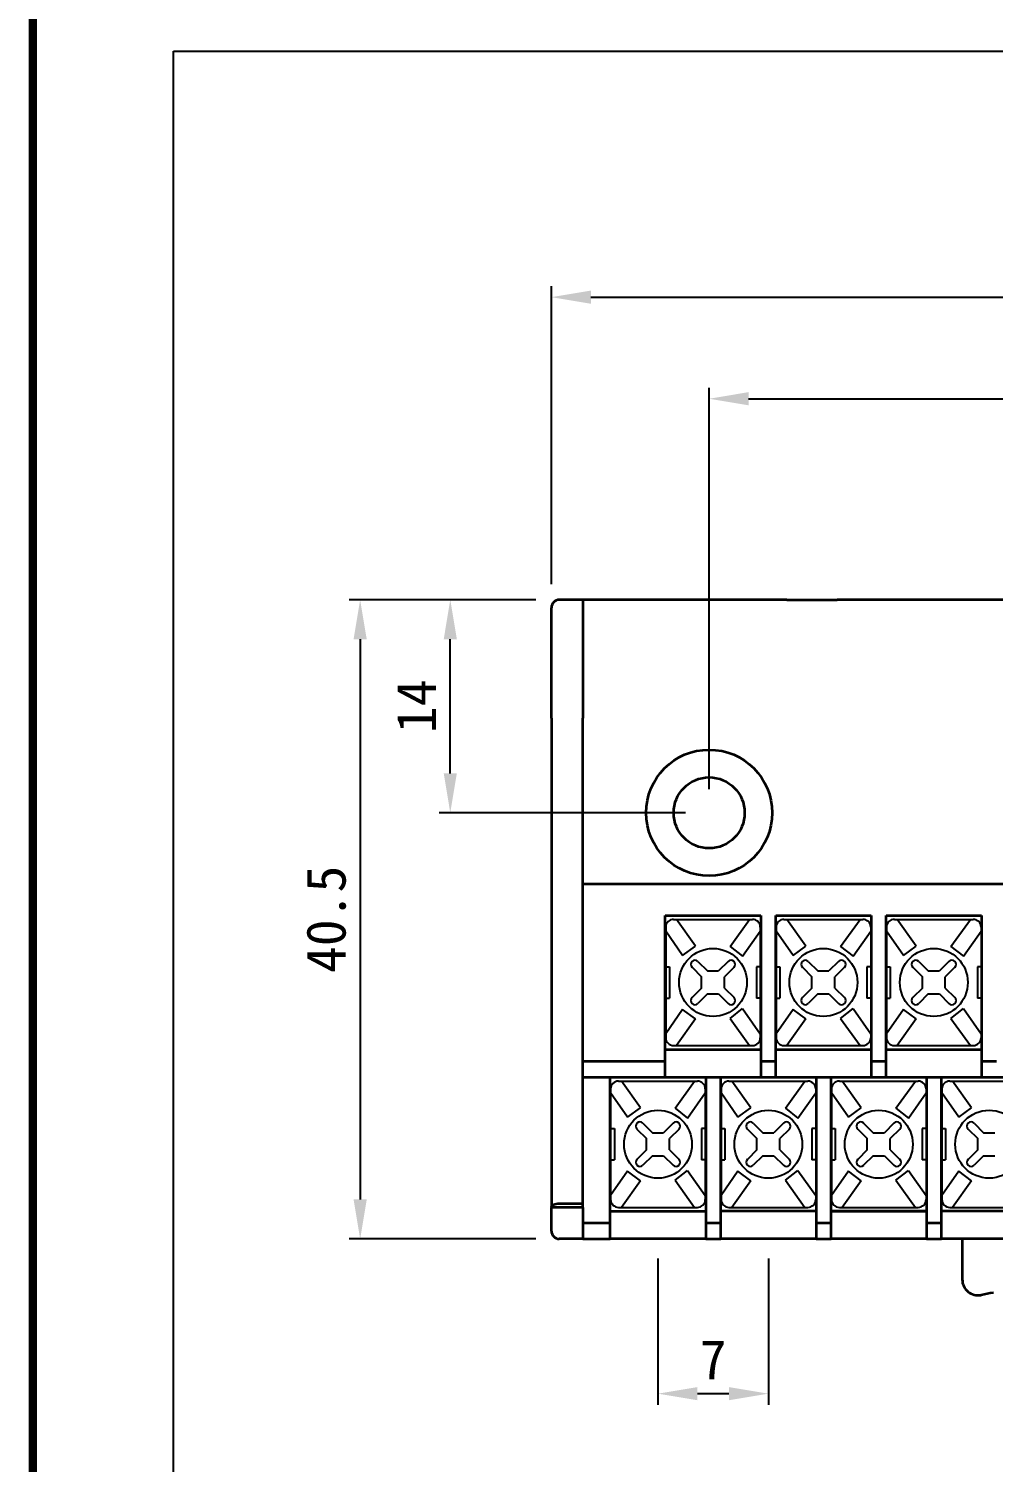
# Model space of a CAD drawing. Header units: millimetres. Extents: x 1618 to 2479, y 422 to 709.
# Drawn here: x 1617.9 to 1679, y 565.8 to 656.7 of the extents above; entities that cross this region are included whole.
import ezdxf

# ---------------------------------------------------------------- set-up
doc = ezdxf.new("R2010")
doc.units = ezdxf.units.MM
doc.layers.add('S', color=3, linetype='Continuous')
doc.layers.add('SHEET', color=7, linetype='Continuous')
doc.layers.add('가시적인 것(ISO)', color=7, linetype='Continuous', lineweight=35)
doc.dimstyles.get("Standard").update_dxf_attribs({"dimtxt": 0.18, "dimasz": 0.18, "dimexe": 0.18, "dimexo": 0.0625, "dimgap": 0.09, "dimtad": 0, "dimtih": 1, "dimtoh": 1, "dimdec": 4, "dimzin": 0, "dimdsep": 46, "dimtxsty": 'Standard', "dimcen": 0.09, "dimadec": 0, "dimazin": 0, "dimtfac": 1, "dimtdec": 4, "dimtofl": 0, "dimtmove": 0, "dimatfit": 3, "dimfxl": 1, "dimtolj": 1, "dimtzin": 0, "dimarcsym": 0})

# ---------------------------------------------------------------- blocks, each defined once
blk = doc.blocks.new('*D12')
at = {"color": 4, "lineweight": -2, "transparency": 16777216}
for p, q in [((1651.025, 621.504), (1651.025, 640.381)), ((1653.525, 639.681), (1728.479, 639.681)), ((1730.979, 621.716), (1730.979, 640.381))]:
    blk.add_line(p, q, dxfattribs=at)
at = {"color": 4, "transparency": 16777216}
for points in [[(1653.525, 640.098), (1653.525, 639.264), (1651.025, 639.681)], [(1728.479, 640.098), (1728.479, 639.264), (1730.979, 639.681)]]:
    blk.add_solid(points, dxfattribs=at)
at = {"layer": 'DEFPOINTS', "color": 0, "transparency": 16777216}
for p in [(1730.979, 639.681), (1651.025, 620.004), (1730.979, 620.216)]:
    blk.add_point(p, dxfattribs=at)
at = {"color": 4, "transparency": 16777216, "insert": (1691.002, 641.831), "char_height": 2.5, "attachment_point": 5}
blk.add_mtext('\\A1;80', dxfattribs=at)
blk = doc.blocks.new('*D13')
at = {"color": 4, "lineweight": -2, "transparency": 16777216}
for p, q in [((1661.025, 608.504), (1661.025, 633.945)), ((1663.525, 633.245), (1718.525, 633.245)), ((1721.025, 608.504), (1721.025, 633.945))]:
    blk.add_line(p, q, dxfattribs=at)
at = {"color": 4, "transparency": 16777216}
for points in [[(1663.525, 633.662), (1663.525, 632.828), (1661.025, 633.245)], [(1718.525, 633.662), (1718.525, 632.828), (1721.025, 633.245)]]:
    blk.add_solid(points, dxfattribs=at)
at = {"layer": 'DEFPOINTS', "color": 0, "transparency": 16777216}
for p in [(1721.025, 633.245), (1661.025, 607.004), (1721.025, 607.004)]:
    blk.add_point(p, dxfattribs=at)
at = {"color": 4, "transparency": 16777216, "insert": (1691.025, 635.395), "char_height": 2.5, "attachment_point": 5}
blk.add_mtext('\\A1;60', dxfattribs=at)
blk = doc.blocks.new('*D14')
at = {"color": 4, "lineweight": -2, "transparency": 16777216}
for p, q in [((1650.025, 620.504), (1638.196, 620.504)), ((1638.896, 618.004), (1638.896, 582.504)), ((1650.025, 580.004), (1638.196, 580.004))]:
    blk.add_line(p, q, dxfattribs=at)
at = {"color": 4, "transparency": 16777216}
for points in [[(1638.479, 618.004), (1639.313, 618.004), (1638.896, 620.504)], [(1638.479, 582.504), (1639.313, 582.504), (1638.896, 580.004)]]:
    blk.add_solid(points, dxfattribs=at)
at = {"layer": 'DEFPOINTS', "color": 0, "transparency": 16777216}
for p in [(1651.525, 620.504), (1638.896, 580.004), (1651.525, 580.004)]:
    blk.add_point(p, dxfattribs=at)
at = {"color": 4, "transparency": 16777216, "insert": (1636.746, 600.254), "char_height": 2.5, "attachment_point": 5, "rotation": 90}
blk.add_mtext('\\A1;40.5', dxfattribs=at)
blk = doc.blocks.new('*D15')
at = {"color": 4, "lineweight": -2, "transparency": 16777216}
for p, q in [((1650.025, 620.504), (1643.91, 620.504)), ((1644.61, 609.504), (1644.61, 618.004)), ((1659.525, 607.004), (1643.91, 607.004))]:
    blk.add_line(p, q, dxfattribs=at)
at = {"color": 4, "transparency": 16777216}
for points in [[(1644.194, 618.004), (1645.027, 618.004), (1644.61, 620.504)], [(1644.194, 609.504), (1645.027, 609.504), (1644.61, 607.004)]]:
    blk.add_solid(points, dxfattribs=at)
at = {"layer": 'DEFPOINTS', "color": 0, "transparency": 16777216}
for p in [(1644.61, 620.504), (1651.525, 620.504), (1661.025, 607.004)]:
    blk.add_point(p, dxfattribs=at)
at = {"color": 4, "transparency": 16777216, "insert": (1642.46, 613.754), "char_height": 2.5, "attachment_point": 5, "rotation": 90}
blk.add_mtext('\\A1;14', dxfattribs=at)
blk = doc.blocks.new('*D16')
at = {"color": 4, "lineweight": -2, "transparency": 16777216}
for p, q in [((1657.78, 578.754), (1657.78, 569.497)), ((1664.78, 578.754), (1664.78, 569.497)), ((1660.28, 570.197), (1662.28, 570.197))]:
    blk.add_line(p, q, dxfattribs=at)
at = {"color": 4, "transparency": 16777216}
for points in [[(1660.28, 570.614), (1660.28, 569.781), (1657.78, 570.197)], [(1662.28, 570.614), (1662.28, 569.781), (1664.78, 570.197)]]:
    blk.add_solid(points, dxfattribs=at)
at = {"layer": 'DEFPOINTS', "color": 0, "transparency": 16777216}
for p in [(1657.78, 580.254), (1664.78, 580.254), (1664.78, 570.197)]:
    blk.add_point(p, dxfattribs=at)
at = {"color": 4, "transparency": 16777216, "insert": (1661.28, 572.347), "char_height": 2.5, "attachment_point": 5}
blk.add_mtext('\\A1;7', dxfattribs=at)

msp = doc.modelspace()

# ---------------------------------------------------------------- linework, layer by layer
at = {"color": 7}
for p, q in [((1658.27, 599.754), (1658.27, 592.754)), ((1658.77, 600.254), (1663.77, 600.254)), ((1660.152, 598.564), (1658.951, 600.254)), ((1662.358, 598.529), (1663.59, 600.254)), ((1664.27, 599.754), (1664.27, 592.754)), ((1665.27, 599.754), (1665.27, 592.754)), ((1665.77, 600.254), (1670.77, 600.254)), ((1667.152, 598.564), (1665.951, 600.254)), ((1669.358, 598.529), (1670.59, 600.254)), ((1671.27, 599.754), (1671.27, 592.754)), ((1672.27, 599.754), (1672.27, 592.754)), ((1672.77, 600.254), (1677.77, 600.254)), ((1674.152, 598.564), (1672.951, 600.254)), ((1676.358, 598.529), (1677.59, 600.254)), ((1678.27, 599.754), (1678.27, 592.754)), ((1659.342, 597.972), (1658.27, 599.512)), ((1663.148, 597.913), (1664.27, 599.512)), ((1666.342, 597.972), (1665.27, 599.512)), ((1670.148, 597.913), (1671.27, 599.512)), ((1673.342, 597.972), (1672.27, 599.512)), ((1677.148, 597.913), (1678.27, 599.512)), ((1659.938, 597.213), (1660.543, 596.608)), ((1660.312, 597.587), (1660.917, 596.982)), ((1660.917, 596.982), (1661.624, 596.982)), ((1662.229, 597.587), (1661.624, 596.982)), ((1662.603, 597.213), (1661.998, 596.608)), ((1666.938, 597.213), (1667.543, 596.608)), ((1667.312, 597.587), (1667.917, 596.982)), ((1667.917, 596.982), (1668.624, 596.982)), ((1669.229, 597.587), (1668.624, 596.982)), ((1669.603, 597.213), (1668.998, 596.608)), ((1673.938, 597.213), (1674.543, 596.608)), ((1674.312, 597.587), (1674.917, 596.982)), ((1674.917, 596.982), (1675.624, 596.982)), ((1676.229, 597.587), (1675.624, 596.982)), ((1676.603, 597.213), (1675.998, 596.608)), ((1660.543, 595.901), (1660.543, 596.608)), ((1661.998, 595.901), (1661.998, 596.608)), ((1667.543, 595.901), (1667.543, 596.608)), ((1668.998, 595.901), (1668.998, 596.608)), ((1674.543, 595.901), (1674.543, 596.608)), ((1675.998, 595.901), (1675.998, 596.608)), ((1660.543, 595.901), (1659.938, 595.296)), ((1660.917, 595.527), (1660.312, 594.922)), ((1660.917, 595.527), (1661.624, 595.527)), ((1661.624, 595.527), (1662.229, 594.922)), ((1661.998, 595.901), (1662.603, 595.296)), ((1667.543, 595.901), (1666.938, 595.296)), ((1667.917, 595.527), (1667.312, 594.922)), ((1667.917, 595.527), (1668.624, 595.527)), ((1668.624, 595.527), (1669.229, 594.922)), ((1668.998, 595.901), (1669.603, 595.296)), ((1674.543, 595.901), (1673.938, 595.296)), ((1674.917, 595.527), (1674.312, 594.922)), ((1674.917, 595.527), (1675.624, 595.527)), ((1675.624, 595.527), (1676.229, 594.922)), ((1675.998, 595.901), (1676.603, 595.296)), ((1659.342, 594.536), (1658.27, 592.996)), ((1663.148, 594.596), (1664.27, 592.996)), ((1666.342, 594.536), (1665.27, 592.996)), ((1670.148, 594.596), (1671.27, 592.996)), ((1673.342, 594.536), (1672.27, 592.996)), ((1677.148, 594.596), (1678.27, 592.996)), ((1660.152, 593.944), (1658.951, 592.254)), ((1662.358, 593.98), (1663.59, 592.254)), ((1667.152, 593.944), (1665.951, 592.254)), ((1669.358, 593.98), (1670.59, 592.254)), ((1674.152, 593.944), (1672.951, 592.254)), ((1676.358, 593.98), (1677.59, 592.254)), ((1658.77, 592.254), (1663.77, 592.254)), ((1665.77, 592.254), (1670.77, 592.254)), ((1672.77, 592.254), (1677.77, 592.254)), ((1655.28, 590.004), (1660.28, 590.004)), ((1656.662, 588.314), (1655.461, 590.004)), ((1658.868, 588.279), (1660.1, 590.004)), ((1662.28, 590.004), (1667.28, 590.004)), ((1663.662, 588.314), (1662.461, 590.004)), ((1665.868, 588.279), (1667.1, 590.004)), ((1669.28, 590.004), (1674.28, 590.004)), ((1670.662, 588.314), (1669.461, 590.004)), ((1672.868, 588.279), (1674.1, 590.004)), ((1676.28, 590.004), (1681.28, 590.004)), ((1677.662, 588.314), (1676.461, 590.004)), ((1654.78, 589.504), (1654.78, 582.504)), ((1655.852, 587.722), (1654.78, 589.262)), ((1659.658, 587.663), (1660.78, 589.262)), ((1660.78, 589.504), (1660.78, 582.504)), ((1661.78, 589.504), (1661.78, 582.504)), ((1662.852, 587.722), (1661.78, 589.262)), ((1666.658, 587.663), (1667.78, 589.262)), ((1667.78, 589.504), (1667.78, 582.504)), ((1668.78, 589.504), (1668.78, 582.504)), ((1669.852, 587.722), (1668.78, 589.262)), ((1673.658, 587.663), (1674.78, 589.262)), ((1674.78, 589.504), (1674.78, 582.504)), ((1675.78, 589.504), (1675.78, 582.504)), ((1676.852, 587.722), (1675.78, 589.262)), ((1656.448, 586.963), (1657.053, 586.358)), ((1656.822, 587.337), (1657.427, 586.732)), ((1658.739, 587.337), (1658.134, 586.732)), ((1659.113, 586.963), (1658.508, 586.358)), ((1663.448, 586.963), (1664.053, 586.358)), ((1663.822, 587.337), (1664.427, 586.732)), ((1665.739, 587.337), (1665.134, 586.732)), ((1666.113, 586.963), (1665.508, 586.358)), ((1670.448, 586.963), (1671.053, 586.358)), ((1670.822, 587.337), (1671.427, 586.732)), ((1672.739, 587.337), (1672.134, 586.732)), ((1673.113, 586.963), (1672.508, 586.358)), ((1677.448, 586.963), (1678.053, 586.358)), ((1677.822, 587.337), (1678.427, 586.732)), ((1657.053, 585.651), (1657.053, 586.358)), ((1657.427, 586.732), (1658.134, 586.732)), ((1658.508, 585.651), (1658.508, 586.358)), ((1664.053, 585.651), (1664.053, 586.358)), ((1664.427, 586.732), (1665.134, 586.732)), ((1665.508, 585.651), (1665.508, 586.358)), ((1671.053, 585.651), (1671.053, 586.358)), ((1671.427, 586.732), (1672.134, 586.732)), ((1672.508, 585.651), (1672.508, 586.358)), ((1678.053, 585.651), (1678.053, 586.358)), ((1678.427, 586.732), (1679.134, 586.732)), ((1657.053, 585.651), (1656.448, 585.046)), ((1657.427, 585.277), (1656.822, 584.672)), ((1657.427, 585.277), (1658.134, 585.277)), ((1658.134, 585.277), (1658.739, 584.672)), ((1658.508, 585.651), (1659.113, 585.046)), ((1664.053, 585.651), (1663.448, 585.046)), ((1664.427, 585.277), (1663.822, 584.672)), ((1664.427, 585.277), (1665.134, 585.277)), ((1665.134, 585.277), (1665.739, 584.672)), ((1665.508, 585.651), (1666.113, 585.046)), ((1671.053, 585.651), (1670.448, 585.046)), ((1671.427, 585.277), (1670.822, 584.672)), ((1671.427, 585.277), (1672.134, 585.277)), ((1672.134, 585.277), (1672.739, 584.672)), ((1672.508, 585.651), (1673.113, 585.046)), ((1678.053, 585.651), (1677.448, 585.046)), ((1678.427, 585.277), (1677.822, 584.672)), ((1678.427, 585.277), (1679.134, 585.277)), ((1655.852, 584.286), (1654.78, 582.746)), ((1659.658, 584.346), (1660.78, 582.746)), ((1662.852, 584.286), (1661.78, 582.746)), ((1666.658, 584.346), (1667.78, 582.746)), ((1669.852, 584.286), (1668.78, 582.746)), ((1673.658, 584.346), (1674.78, 582.746)), ((1676.852, 584.286), (1675.78, 582.746)), ((1656.662, 583.694), (1655.461, 582.004)), ((1658.868, 583.73), (1660.1, 582.004)), ((1663.662, 583.694), (1662.461, 582.004)), ((1665.868, 583.73), (1667.1, 582.004)), ((1670.662, 583.694), (1669.461, 582.004)), ((1672.868, 583.73), (1674.1, 582.004)), ((1677.662, 583.694), (1676.461, 582.004)), ((1655.28, 582.004), (1660.28, 582.004)), ((1662.28, 582.004), (1667.28, 582.004)), ((1669.28, 582.004), (1674.28, 582.004)), ((1676.28, 582.004), (1681.28, 582.004))]:
    msp.add_line(p, q, dxfattribs=at)
for p, q in [((1659.342, 597.972), (1660.152, 598.564)), ((1662.358, 598.529), (1663.148, 597.913)), ((1666.342, 597.972), (1667.152, 598.564)), ((1669.358, 598.529), (1670.148, 597.913)), ((1673.342, 597.972), (1674.152, 598.564)), ((1676.358, 598.529), (1677.148, 597.913)), ((1660.152, 593.944), (1659.342, 594.536)), ((1662.358, 593.98), (1663.148, 594.596)), ((1667.152, 593.944), (1666.342, 594.536)), ((1669.358, 593.98), (1670.148, 594.596)), ((1674.152, 593.944), (1673.342, 594.536)), ((1676.358, 593.98), (1677.148, 594.596)), ((1655.852, 587.722), (1656.662, 588.314)), ((1658.868, 588.279), (1659.658, 587.663)), ((1662.852, 587.722), (1663.662, 588.314)), ((1665.868, 588.279), (1666.658, 587.663)), ((1669.852, 587.722), (1670.662, 588.314)), ((1672.868, 588.279), (1673.658, 587.663)), ((1676.852, 587.722), (1677.662, 588.314)), ((1656.662, 583.694), (1655.852, 584.286)), ((1658.868, 583.73), (1659.658, 584.346)), ((1663.662, 583.694), (1662.852, 584.286)), ((1665.868, 583.73), (1666.658, 584.346)), ((1670.662, 583.694), (1669.852, 584.286)), ((1672.868, 583.73), (1673.658, 584.346)), ((1677.662, 583.694), (1676.852, 584.286))]:
    msp.add_line(p, q)
at = {"color": 4}
msp.add_lwpolyline([(1627.054, 655.26), (1823.142, 655.26), (1823.142, 487.456), (1627.054, 487.456)], close=True, dxfattribs=at)
at = {"color": 7}
for centre in [(1661.27, 596.254), (1668.27, 596.254), (1675.27, 596.254), (1657.78, 586.004), (1664.78, 586.004), (1671.78, 586.004), (1678.78, 586.004)]:
    msp.add_circle(centre, 2.153, dxfattribs=at)
for centre, radius, start, end in [((1658.77, 599.754), 0.5, 90, 180), ((1663.77, 599.754), 0.5, 0, 90), ((1665.77, 599.754), 0.5, 90, 180), ((1670.77, 599.754), 0.5, 0, 90), ((1672.77, 599.754), 0.5, 90, 180), ((1677.77, 599.754), 0.5, 0, 90), ((1660.125, 597.4), 0.265, 45, 225), ((1662.416, 597.4), 0.265, 315, 135), ((1667.125, 597.4), 0.265, 45, 225), ((1669.416, 597.4), 0.265, 315, 135), ((1674.125, 597.4), 0.265, 45, 225), ((1676.416, 597.4), 0.265, 315, 135), ((1660.125, 595.109), 0.265, 135, 315), ((1662.416, 595.109), 0.265, 225, 45), ((1667.125, 595.109), 0.265, 135, 315), ((1669.416, 595.109), 0.265, 225, 45), ((1674.125, 595.109), 0.265, 135, 315), ((1676.416, 595.109), 0.265, 225, 45), ((1658.77, 592.754), 0.5, 180, 270), ((1663.77, 592.754), 0.5, 270, 0), ((1665.77, 592.754), 0.5, 180, 270), ((1670.77, 592.754), 0.5, 270, 0), ((1672.77, 592.754), 0.5, 180, 270), ((1677.77, 592.754), 0.5, 270, 0), ((1655.28, 589.504), 0.5, 90, 180), ((1660.28, 589.504), 0.5, 0, 90), ((1662.28, 589.504), 0.5, 90, 180), ((1667.28, 589.504), 0.5, 0, 90), ((1669.28, 589.504), 0.5, 90, 180), ((1674.28, 589.504), 0.5, 0, 90), ((1676.28, 589.504), 0.5, 90, 180), ((1656.635, 587.15), 0.265, 45, 225), ((1658.926, 587.15), 0.265, 315, 135), ((1663.635, 587.15), 0.265, 45, 225), ((1665.926, 587.15), 0.265, 315, 135), ((1670.635, 587.15), 0.265, 45, 225), ((1672.926, 587.15), 0.265, 315, 135), ((1677.635, 587.15), 0.265, 45, 225), ((1656.635, 584.859), 0.265, 135, 315), ((1658.926, 584.859), 0.265, 225, 45), ((1663.635, 584.859), 0.265, 135, 315), ((1665.926, 584.859), 0.265, 225, 45), ((1670.635, 584.859), 0.265, 135, 315), ((1672.926, 584.859), 0.265, 225, 45), ((1677.635, 584.859), 0.265, 135, 315), ((1655.28, 582.504), 0.5, 180, 270), ((1660.28, 582.504), 0.5, 270, 0), ((1662.28, 582.504), 0.5, 180, 270), ((1667.28, 582.504), 0.5, 270, 0), ((1669.28, 582.504), 0.5, 180, 270), ((1674.28, 582.504), 0.5, 270, 0), ((1676.28, 582.504), 0.5, 180, 270)]:
    msp.add_arc(centre, radius, start, end, dxfattribs=at)
at = {"layer": 'S', "color": 0}
for p, q in [((1658.245, 597.254), (1658.51, 597.254)), ((1658.51, 597.254), (1658.51, 595.254)), ((1664.295, 597.254), (1664.03, 597.254)), ((1664.03, 597.254), (1664.03, 595.254)), ((1665.245, 597.254), (1665.51, 597.254)), ((1665.51, 597.254), (1665.51, 595.254)), ((1671.295, 597.254), (1671.03, 597.254)), ((1671.03, 597.254), (1671.03, 595.254)), ((1672.245, 597.254), (1672.51, 597.254)), ((1672.51, 597.254), (1672.51, 595.254)), ((1678.295, 597.254), (1678.03, 597.254)), ((1678.03, 597.254), (1678.03, 595.254)), ((1658.245, 595.254), (1658.51, 595.254)), ((1664.295, 595.254), (1664.03, 595.254)), ((1665.245, 595.254), (1665.51, 595.254)), ((1671.295, 595.254), (1671.03, 595.254)), ((1672.245, 595.254), (1672.51, 595.254)), ((1678.295, 595.254), (1678.03, 595.254)), ((1654.755, 587.004), (1655.02, 587.004)), ((1655.02, 587.004), (1655.02, 585.004)), ((1660.805, 587.004), (1660.54, 587.004)), ((1660.54, 587.004), (1660.54, 585.004)), ((1661.755, 587.004), (1662.02, 587.004)), ((1662.02, 587.004), (1662.02, 585.004)), ((1667.805, 587.004), (1667.54, 587.004)), ((1667.54, 587.004), (1667.54, 585.004)), ((1668.755, 587.004), (1669.02, 587.004)), ((1669.02, 587.004), (1669.02, 585.004)), ((1674.805, 587.004), (1674.54, 587.004)), ((1674.54, 587.004), (1674.54, 585.004)), ((1675.755, 587.004), (1676.02, 587.004)), ((1676.02, 587.004), (1676.02, 585.004)), ((1654.755, 585.004), (1655.02, 585.004)), ((1660.805, 585.004), (1660.54, 585.004)), ((1661.755, 585.004), (1662.02, 585.004)), ((1667.805, 585.004), (1667.54, 585.004)), ((1668.755, 585.004), (1669.02, 585.004)), ((1674.805, 585.004), (1674.54, 585.004)), ((1675.755, 585.004), (1676.02, 585.004))]:
    msp.add_line(p, q, dxfattribs=at)
at = {"layer": 'SHEET', "const_width": 0.527}
msp.add_lwpolyline([(1618.14, 637.967), (1618.14, 422.629), (2031.197, 422.629), (2031.197, 637.967), (2031.197, 709.062), (1877.31, 709.062), (1618.14, 709.062)], close=True, dxfattribs=at)
at = {"layer": '가시적인 것(ISO)'}
for p, q in [((1653.025, 620.504), (1651.525, 620.504)), ((1665.954, 620.504), (1653.025, 620.504)), ((1653.025, 620.504), (1653.025, 613.004)), ((1665.954, 620.504), (1669.136, 620.504)), ((1672.207, 620.504), (1669.136, 620.504)), ((1676.097, 620.504), (1672.207, 620.504)), ((1705.954, 620.504), (1676.097, 620.504)), ((1651.025, 613.004), (1651.025, 620.004)), ((1651.025, 613.004), (1651.025, 582.05)), ((1653.025, 582.254), (1653.025, 613.004)), ((1653.025, 602.504), (1729.025, 602.504)), ((1658.245, 590.254), (1658.245, 600.504)), ((1658.245, 600.504), (1664.295, 600.504)), ((1664.295, 600.504), (1664.295, 590.254)), ((1665.245, 590.254), (1665.245, 600.504)), ((1665.245, 600.504), (1671.295, 600.504)), ((1671.295, 600.504), (1671.295, 590.254)), ((1672.245, 590.254), (1672.245, 600.504)), ((1672.245, 600.504), (1678.295, 600.504)), ((1678.295, 600.504), (1678.295, 590.254)), ((1658.245, 592.004), (1664.295, 592.004)), ((1665.245, 592.004), (1671.295, 592.004)), ((1672.245, 592.004), (1678.295, 592.004)), ((1658.245, 591.254), (1653.025, 591.254)), ((1665.245, 591.254), (1664.295, 591.254)), ((1672.245, 591.254), (1671.295, 591.254)), ((1679.245, 591.254), (1678.295, 591.254)), ((1653.025, 590.254), (1729.025, 590.254)), ((1654.755, 580.004), (1654.755, 590.254)), ((1660.805, 590.254), (1660.805, 580.004)), ((1661.755, 580.004), (1661.755, 590.254)), ((1667.805, 590.254), (1667.805, 580.004)), ((1668.755, 580.004), (1668.755, 590.254)), ((1674.805, 590.254), (1674.805, 580.004)), ((1675.755, 580.004), (1675.755, 590.254)), ((1651.025, 582.05), (1651.025, 582)), ((1651.025, 580.504), (1651.025, 582)), ((1653.025, 582), (1651.025, 582)), ((1651.525, 582.254), (1651.515, 582.254)), ((1651.525, 582.254), (1653.025, 582.254)), ((1653.025, 582), (1653.025, 582.254)), ((1653.025, 582), (1653.025, 580.004)), ((1654.755, 581.754), (1660.805, 581.754)), ((1667.805, 581.754), (1661.755, 581.754)), ((1674.805, 581.754), (1668.755, 581.754)), ((1668.755, 581.754), (1674.805, 581.754)), ((1681.805, 581.754), (1675.755, 581.754)), ((1654.755, 581.004), (1653.025, 581.004)), ((1654.755, 580.004), (1654.755, 581.004)), ((1660.805, 581.004), (1660.805, 580.004)), ((1661.755, 581.004), (1660.805, 581.004)), ((1661.755, 580.004), (1661.755, 581.004)), ((1667.805, 581.004), (1667.805, 580.004)), ((1668.755, 581.004), (1667.805, 581.004)), ((1668.755, 580.004), (1668.755, 581.004)), ((1674.805, 581.004), (1674.805, 580.004)), ((1675.755, 581.004), (1674.805, 581.004)), ((1675.755, 580.004), (1675.755, 581.004)), ((1653.025, 580.004), (1651.525, 580.004)), ((1653.025, 580.004), (1654.755, 580.004)), ((1660.805, 580.004), (1654.755, 580.004)), ((1660.805, 580.004), (1661.755, 580.004)), ((1667.805, 580.004), (1661.755, 580.004)), ((1667.805, 580.004), (1668.755, 580.004)), ((1674.805, 580.004), (1668.755, 580.004)), ((1674.805, 580.004), (1675.755, 580.004)), ((1681.805, 580.004), (1675.755, 580.004)), ((1677.075, 580.004), (1677.075, 577.429))]:
    msp.add_line(p, q, dxfattribs=at)
for radius in [4, 2.25]:
    msp.add_circle((1661.025, 607.004), radius, dxfattribs=at)
for centre, radius, start, end in [((1651.525, 620.004), 0.5, 90, 180), ((1651.525, 580.504), 0.5, 180, 270), ((1678.075, 577.429), 1, 180, 280.97853), ((1691.025, 510.674), 67, 100.30079, 100.97853)]:
    msp.add_arc(centre, radius, start, end, dxfattribs=at)
msp.add_open_spline([(1651.025, 582.05), (1651.025, 582.066), (1651.039, 582.087), (1651.092, 582.132), (1651.131, 582.157), (1651.22, 582.198), (1651.274, 582.218), (1651.392, 582.246), (1651.455, 582.254), (1651.515, 582.254)], degree=3, knots=[-0.07824221, -0.07824221, -0.07824221, -0.07824221, -0.05814704, -0.05814704, -0.03805188, -0.03805188, -0.01902594, -0.01902594, -0.00103862, -0.00103862, -0.00103862, -0.00103862], dxfattribs=at)

# ---------------------------------------------------------------- dimensions: what is measured, and where the dimension line sits
at = {"color": 0}
for base, p1, p2, picture, middle in [((1730.979, 639.681), (1651.025, 620.004), (1730.979, 620.216), '*D12', (1691.002, 641.831)), ((1721.025, 633.245), (1661.025, 607.004), (1721.025, 607.004), '*D13', (1691.025, 635.395)), ((1664.78, 570.197), (1657.78, 580.254), (1664.78, 580.254), '*D16', (1661.28, 572.347))]:
    dim = msp.add_linear_dim(base=base, p1=p1, p2=p2, dimstyle='Standard', override={"dimtxt": 2.5, "dimasz": 2.5, "dimexe": 0.7, "dimexo": 1.5, "dimgap": 0.9, "dimtad": 1, "dimtih": 0, "dimtoh": 0, "dimdec": 1, "dimzin": 8, "dimcen": 2.5, "dimclrd": 4, "dimclre": 4, "dimclrt": 4, "dimtofl": 1}, dxfattribs=at)
    dim.commit()
    dim.dimension.update_dxf_attribs({"geometry": picture, "text_midpoint": middle})
dim = msp.add_linear_dim(base=(1638.896, 580.004), p1=(1651.525, 620.504), p2=(1651.525, 580.004), angle=90, dimstyle='Standard', override={"dimtxt": 2.5, "dimasz": 2.5, "dimexe": 0.7, "dimexo": 1.5, "dimgap": 0.9, "dimtad": 1, "dimtih": 0, "dimtoh": 0, "dimdec": 1, "dimzin": 8, "dimcen": 2.5, "dimclrd": 4, "dimclre": 4, "dimclrt": 4, "dimtofl": 1}, dxfattribs=at)
dim.commit()
dim.dimension.update_dxf_attribs({"geometry": '*D14', "text_midpoint": (1636.746, 600.254)})
dim = msp.add_linear_dim(base=(1644.61, 620.504), p1=(1661.025, 607.004), p2=(1651.525, 620.504), angle=90, text='14', dimstyle='Standard', override={"dimtxt": 2.5, "dimasz": 2.5, "dimexe": 0.7, "dimexo": 1.5, "dimgap": 0.9, "dimtad": 1, "dimtih": 0, "dimtoh": 0, "dimdec": 1, "dimzin": 8, "dimcen": 2.5, "dimclrd": 4, "dimclre": 4, "dimclrt": 4, "dimtofl": 1}, dxfattribs=at)
dim.commit()
dim.dimension.update_dxf_attribs({"geometry": '*D15', "text_midpoint": (1642.46, 613.754)})

doc.saveas('drawing.dxf')
